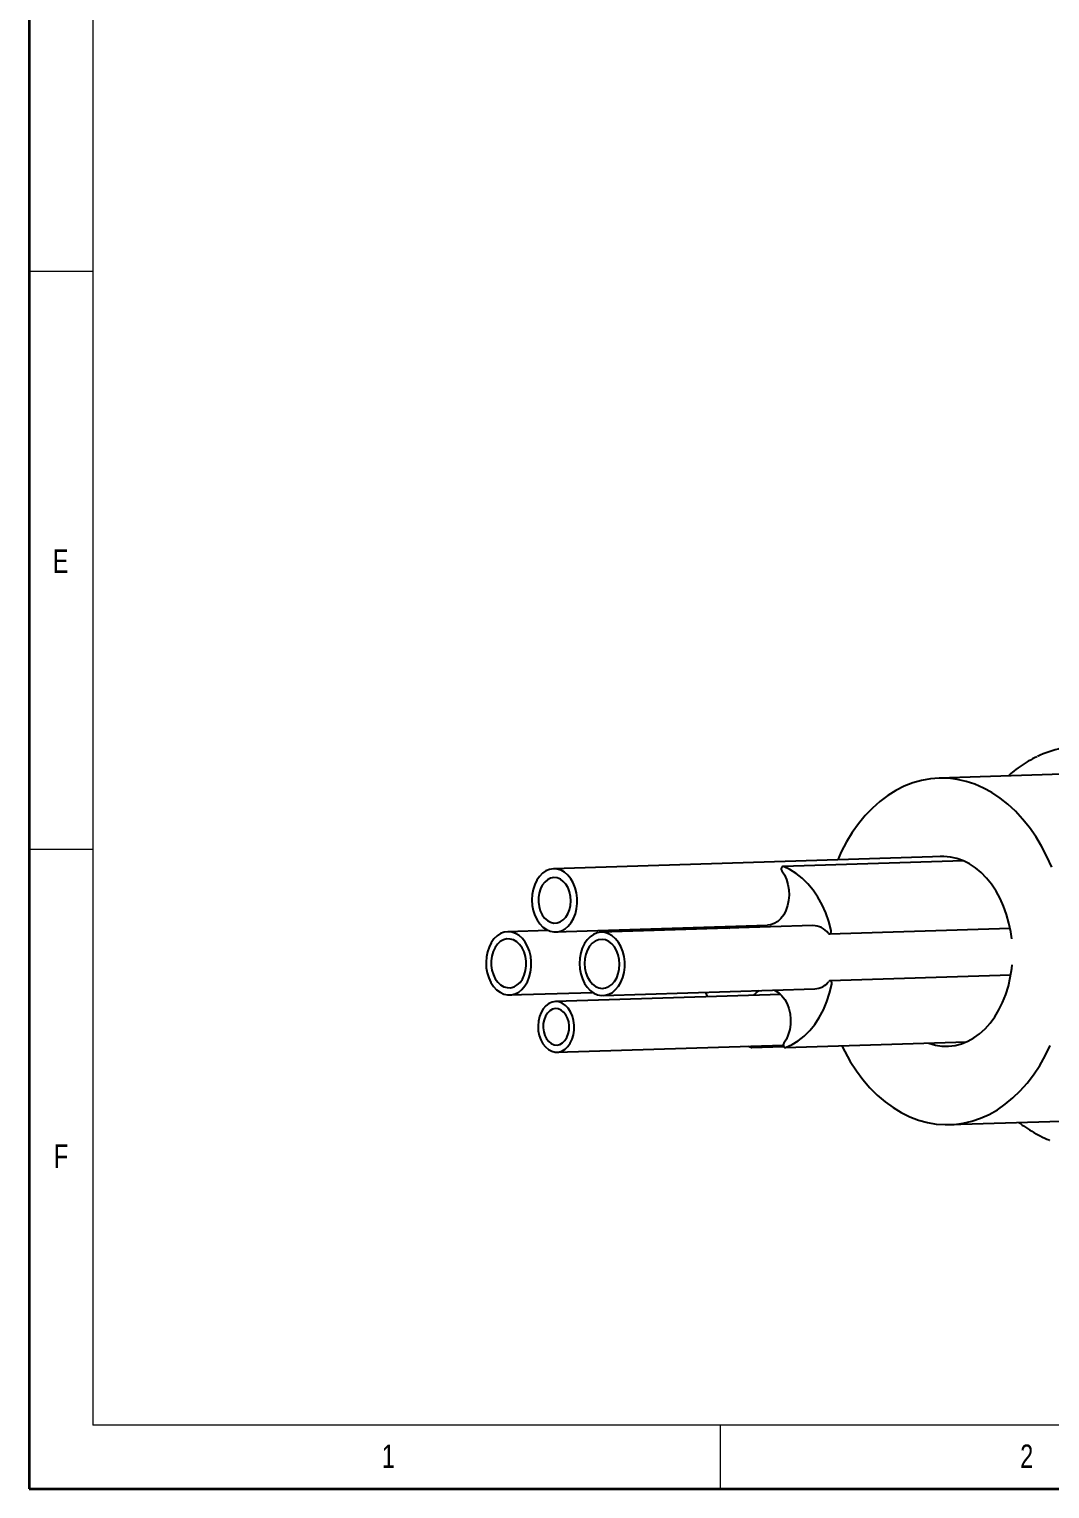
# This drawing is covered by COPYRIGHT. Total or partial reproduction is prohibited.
# Model space of a CAD drawing. Header units: millimetres. Extents: x 6 to 413, y 7 to 291.
# Drawn here: x 6.3 to 86.9, y 7.1 to 122.5 of the extents above; entities that cross this region are included whole.
import ezdxf

# ---------------------------------------------------------------- set-up
doc = ezdxf.new("R2010")
doc.units = ezdxf.units.MM
doc.styles.add('SLDTEXTSTYLE2', font='TXT', dxfattribs={"width": 0.75})

msp = doc.modelspace()

# ---------------------------------------------------------------- linework, layer by layer
at = {"color": 7, "linetype": 'Continuous', "lineweight": 35}
for p, q in [((6.2734, 291.1062), (6.2734, 7.1062)), ((6.2734, 7.1062), (413.064, 7.1062))]:
    msp.add_line(p, q, dxfattribs=at)
at = {"color": 7, "linetype": 'Continuous', "lineweight": 18}
for p, q in [((11.2973, 286.1523), (11.2973, 12.1436)), ((6.2734, 103.3523), (11.2973, 103.3523)), ((6.2734, 57.6523), (11.2973, 57.6523)), ((221.2163, 12.1436), (11.2973, 12.1436)), ((60.8973, 12.1436), (60.8973, 7.1062))]:
    msp.add_line(p, q, dxfattribs=at)
at = {"color": 7, "linetype": 'Continuous', "lineweight": 25}
for p, q in [((90.4639, 63.6633), (78.1879, 63.2773)), ((78.5006, 57.0822), (47.7237, 56.1143)), ((80.1204, 56.7373), (65.8442, 56.2883)), ((47.2856, 51.2383), (44.0943, 51.1379)), ((47.8809, 51.1168), (64.6185, 51.6432)), ((68.2126, 51.6196), (51.475, 51.0932)), ((61.4271, 51.5428), (61.659, 51.4135)), ((69.5266, 50.9687), (83.8012, 51.4177)), ((83.8501, 47.7071), (69.5642, 47.2578)), ((44.2514, 46.1404), (50.805, 46.3465)), ((65.6729, 46.1772), (47.8613, 45.6171)), ((51.6322, 46.0957), (68.3698, 46.6221)), ((47.987, 41.6191), (65.8768, 42.1817)), ((63.0987, 42.0943), (63.3164, 42.0051)), ((63.3574, 41.9981), (65.8992, 42.0781)), ((66.0263, 41.982), (80.3424, 42.4322)), ((79.0492, 35.8908), (91.3252, 36.2769))]:
    msp.add_line(p, q, dxfattribs=at)
at = {"color": 7, "linetype": 'Continuous', "lineweight": 25, "flags": 128}
for points in [[(87.0927, 56.2481), (86.7127, 57.0941), (86.2906, 57.9011), (85.8285, 58.6646), (85.3288, 59.3809), (84.7941, 60.046), (84.2272, 60.6566), (83.631, 61.2095), (83.0087, 61.7018), (82.3636, 62.1309), (81.6989, 62.4946), (81.0182, 62.7909), (80.3249, 63.0184), (79.6228, 63.1759), (78.9154, 63.2625), (78.2064, 63.2778), (77.4996, 63.2217), (76.7987, 63.0945), (76.1072, 62.8969), (75.4289, 62.6299), (74.7671, 62.2948), (74.1255, 61.8935), (73.5072, 61.428), (72.9156, 60.9008), (72.3538, 60.3145), (71.8246, 59.6723), (71.3308, 58.9776), (70.875, 58.2338), (70.4596, 57.4449), (70.1734, 56.8204)], [(83.9298, 50.5784), (83.8555, 51.1171), (83.7141, 51.8184), (83.5252, 52.4987), (83.2905, 53.1519), (83.0122, 53.7717), (82.6928, 54.3525), (82.3354, 54.8887), (81.9433, 55.3754), (81.5201, 55.808), (81.0699, 56.1826), (80.5968, 56.4955), (80.1052, 56.7438), (79.5997, 56.9254), (79.0851, 57.0384), (78.5661, 57.0817), (78.2651, 57.0748)], [(49.2771, 54.9907), (49.0839, 55.3236), (48.8539, 55.6074), (48.5936, 55.8339), (48.3105, 55.9966), (48.0129, 56.0908), (47.7091, 56.1138), (47.4081, 56.0649), (47.1184, 55.9456), (46.8483, 55.7592), (46.6058, 55.5112), (46.3976, 55.2086), (46.2298, 54.8602), (46.1073, 54.476), (46.0335, 54.067), (46.0107, 53.6451), (46.0393, 53.2223), (46.1187, 52.8108), (46.2465, 52.4225), (46.4191, 52.0685), (46.6314, 51.759), (46.8775, 51.5029), (47.1501, 51.3076), (47.4416, 51.1787), (47.7433, 51.1199), (48.0468, 51.1328), (48.3433, 51.2173), (48.6242, 51.3707), (48.8814, 51.5887), (49.1076, 51.865), (49.2962, 52.1916), (49.4419, 52.5593), (49.5404, 52.9573), (49.5889, 53.3742), (49.586, 53.7981), (49.5318, 54.2168), (49.4278, 54.6181), (49.2771, 54.9907)], [(48.8641, 54.6056), (48.6949, 54.8879), (48.4892, 55.118), (48.2553, 55.2866), (48.0029, 55.3869), (47.7423, 55.4146), (47.4841, 55.3686), (47.239, 55.2509), (47.0169, 55.0662), (46.8269, 54.8222), (46.6769, 54.5287), (46.573, 54.1979), (46.5194, 53.8432), (46.5183, 53.4792), (46.5698, 53.1208), (46.6718, 52.7826), (46.82, 52.4786), (47.0084, 52.2211), (47.2294, 52.0206), (47.4738, 51.8855), (47.7316, 51.8212), (47.9923, 51.8304), (48.2453, 51.9126), (48.4801, 52.0646), (48.6872, 52.2801), (48.858, 52.5502), (48.9856, 52.864), (49.0648, 53.2085), (49.0923, 53.5697), (49.067, 53.9328), (48.9899, 54.2829), (48.8641, 54.6056)], [(65.7534, 55.9442), (65.959, 55.6252), (66.1236, 55.2634), (66.2425, 54.8692), (66.3124, 54.4541), (66.3311, 54.03), (66.2981, 53.6091), (66.2145, 53.2035), (66.0825, 52.8251), (65.9061, 52.4846), (65.6902, 52.1919), (65.4412, 51.9555), (65.1661, 51.7821), (64.8731, 51.6768), (64.6185, 51.6432)], [(65.8852, 56.2813), (65.8382, 56.2879), (65.7926, 56.273), (65.7532, 56.2381), (65.7243, 56.187), (65.7091, 56.1253), (65.7091, 56.0595), (65.7245, 55.9969), (65.7534, 55.9442)], [(69.657, 51.2249), (69.4678, 51.9367), (69.2281, 52.6195), (68.9403, 53.2661), (68.6074, 53.87), (68.233, 54.4247), (67.8207, 54.9246), (67.3751, 55.3644), (66.9006, 55.7396), (66.4023, 56.0463), (65.8852, 56.2813)], [(44.9965, 50.8338), (44.7158, 51.0043), (44.4194, 51.1069), (44.116, 51.1384), (43.8141, 51.0981), (43.5226, 50.987), (43.2498, 50.8084), (43.0036, 50.5673), (42.791, 50.2708), (42.6181, 49.9274), (42.49, 49.5469), (42.4103, 49.1403), (42.3812, 48.7192), (42.4038, 48.2959), (42.4772, 47.8824), (42.5994, 47.4908), (42.7669, 47.1321), (42.9748, 46.8168), (43.2172, 46.5539), (43.4871, 46.3511), (43.7767, 46.214), (44.0777, 46.1467), (44.3814, 46.1511), (44.6792, 46.2271), (44.9623, 46.3725), (45.2228, 46.5831), (45.453, 46.8528), (45.6465, 47.1739), (45.7975, 47.5372), (45.9018, 47.9322), (45.9564, 48.3475), (45.9596, 48.7712), (45.9115, 49.1911), (45.8133, 49.5952), (45.6679, 49.9717), (45.4796, 50.3099), (45.2536, 50.6), (44.9965, 50.8338)], [(49.7619, 48.6362), (49.7891, 48.2132), (49.8671, 47.8013), (49.9935, 47.4121), (50.1649, 47.057), (50.3762, 46.7461), (50.6213, 46.4883), (50.8933, 46.2912), (51.1843, 46.1603), (51.4859, 46.0995), (51.7895, 46.1104), (52.0863, 46.1928), (52.3677, 46.3442), (52.6257, 46.5605), (52.8529, 46.8352), (53.0427, 47.1605), (53.1897, 47.5271), (53.2896, 47.9244), (53.3395, 48.341), (53.3381, 48.7649), (53.2854, 49.1838), (53.1828, 49.5859), (53.0334, 49.9594), (52.8413, 50.2936), (52.6123, 50.5789), (52.3528, 50.8072), (52.0703, 50.9718), (51.7729, 51.068), (51.4692, 51.0931), (51.168, 51.0462), (50.8778, 50.9289), (50.6071, 50.7444), (50.3636, 50.498), (50.1544, 50.1969), (49.9854, 49.8496), (49.8615, 49.4663), (49.7863, 49.0579), (49.7619, 48.6362)], [(69.4293, 51.0169), (69.4688, 50.9836), (69.5136, 50.9691), (69.5591, 50.975), (69.6006, 51.0006), (69.634, 51.0434), (69.6557, 51.0989), (69.6637, 51.1615), (69.657, 51.2249)], [(44.8101, 50.3369), (44.5577, 50.4848), (44.2905, 50.5618), (44.0188, 50.5649), (43.753, 50.494), (43.5034, 50.3518), (43.2795, 50.1438), (43.0899, 49.8779), (42.9419, 49.5645), (42.8413, 49.2155), (42.7918, 48.8444), (42.7954, 48.4654), (42.8519, 48.093), (42.9592, 47.7417), (43.1131, 47.4248), (43.3077, 47.1546), (43.5356, 46.9414), (43.788, 46.7935), (44.0552, 46.7166), (44.3269, 46.7135), (44.5927, 46.7844), (44.8423, 46.9266), (45.0662, 47.1346), (45.2558, 47.4004), (45.4038, 47.7138), (45.5044, 48.0628), (45.5539, 48.4339), (45.5503, 48.813), (45.4938, 49.1853), (45.3865, 49.5367), (45.2326, 49.8535), (45.038, 50.1237), (44.8101, 50.3369)], [(50.1676, 48.6267), (50.1955, 48.2489), (50.2755, 47.8844), (50.4047, 47.5472), (50.5781, 47.2503), (50.7889, 47.0049), (51.0292, 46.8207), (51.2896, 46.7047), (51.5601, 46.6612), (51.8304, 46.6921), (52.09, 46.796), (52.329, 46.9691), (52.5383, 47.2047), (52.7097, 47.4936), (52.8366, 47.8249), (52.9143, 48.1857), (52.9397, 48.5622), (52.9118, 48.94), (52.8317, 49.3045), (52.7025, 49.6417), (52.5291, 49.9387), (52.3183, 50.184), (52.078, 50.3682), (51.8177, 50.4843), (51.5471, 50.5277), (51.2769, 50.4969), (51.0172, 50.3929), (50.7782, 50.2199), (50.5689, 49.9843), (50.3976, 49.6954), (50.2706, 49.3641), (50.1929, 49.0033), (50.1676, 48.6267)], [(77.3476, 42.338), (77.3832, 42.325), (77.8939, 42.1776), (78.4113, 42.0993), (78.9307, 42.0909), (79.4471, 42.1525), (79.9558, 42.2834), (80.452, 42.4826), (80.9311, 42.748), (81.3886, 43.0772), (81.8203, 43.4672), (82.222, 43.9143), (82.5901, 44.4144), (82.9212, 44.9627), (83.212, 45.5542), (83.46, 46.1833), (83.6628, 46.8441), (83.8184, 47.5305), (83.9255, 48.2361), (83.9548, 48.5252)], [(59.7336, 46.3505), (59.7338, 46.3497), (59.8511, 45.9942)], [(63.5249, 46.1097), (63.7605, 46.3309), (63.9967, 46.4846)], [(65.1785, 46.5217), (65.2306, 46.4971), (65.5099, 46.3203), (65.7647, 46.0809), (65.9877, 45.7855), (66.1725, 45.4429), (66.3137, 45.0627), (66.4073, 44.6561), (66.4505, 44.2348), (66.4421, 43.8108), (66.3824, 43.3965), (66.2731, 43.0037), (66.1172, 42.6438), (65.9194, 42.3272)], [(66.0595, 41.9885), (66.5709, 42.2173), (67.0618, 42.518), (67.5272, 42.8875), (67.9622, 43.322), (68.3623, 43.8169), (68.7233, 44.3672), (69.0415, 44.9671), (69.3135, 45.6104), (69.5367, 46.2904), (69.7085, 47)], [(69.7085, 47), (69.7136, 47.0633), (69.7041, 47.126), (69.681, 47.1818), (69.6467, 47.2249), (69.6045, 47.2511), (69.5589, 47.2575), (69.5144, 47.2436), (69.4757, 47.2107)], [(48.1461, 45.5864), (47.8741, 45.6174), (47.6039, 45.5761), (47.3453, 45.4641), (47.1076, 45.2853), (46.8994, 45.0463), (46.7283, 44.7557), (46.6003, 44.4239), (46.5203, 44.063), (46.4909, 43.6861), (46.5134, 43.3067), (46.5868, 42.9385), (46.7086, 42.5949), (46.8744, 42.2883), (47.078, 42.0297), (47.3123, 41.8285), (47.5686, 41.6921), (47.8378, 41.6252), (48.1102, 41.6304), (48.3758, 41.7074), (48.6251, 41.8534), (48.849, 42.0633), (49.0396, 42.3293), (49.1898, 42.6419), (49.2943, 42.9898), (49.3492, 43.3604), (49.3527, 43.7403), (49.3045, 44.1158), (49.2064, 44.4733), (49.062, 44.7999), (48.8765, 45.0838), (48.6565, 45.3147), (48.4101, 45.4843), (48.1461, 45.5864)], [(48.084, 45.0353), (47.8531, 45.0561), (47.6258, 45.0048), (47.4134, 44.884), (47.2267, 44.6997), (47.0749, 44.4611), (46.9657, 44.1803), (46.9046, 43.8713), (46.8946, 43.5496), (46.9362, 43.2313), (47.0274, 42.9324), (47.1635, 42.6679), (47.3378, 42.4511), (47.5415, 42.2927), (47.7644, 42.2009), (47.9953, 42.1801), (48.2226, 42.2313), (48.4349, 42.3522), (48.6217, 42.5365), (48.7734, 42.775), (48.8826, 43.0558), (48.9438, 43.3648), (48.9537, 43.6866), (48.9121, 44.0048), (48.8209, 44.3037), (48.6848, 44.5682), (48.5105, 44.7851), (48.3068, 44.9434), (48.084, 45.0353)], [(63.3164, 42.0051), (63.3634, 41.9985), (63.4091, 42.0134), (63.4485, 42.0483), (63.4773, 42.0994), (63.4799, 42.1063)], [(65.9194, 42.3272), (65.8918, 42.2749), (65.878, 42.2124), (65.8795, 42.1467), (65.8963, 42.0848), (65.9264, 42.0333), (65.9666, 41.9979), (66.0127, 41.9824), (66.0595, 41.9885)], [(70.5008, 42.1227), (70.7303, 41.6653), (71.1727, 40.8796), (71.654, 40.1392), (72.1715, 39.448), (72.7227, 38.8097), (73.3046, 38.2276), (73.9142, 37.7047), (74.5483, 37.2437), (75.2036, 36.8471), (75.8768, 36.5168), (76.5642, 36.2547), (77.2624, 36.0621), (77.9676, 35.94), (78.6763, 35.889), (79.3846, 35.9094), (80.0889, 36.0011), (80.7856, 36.1636), (81.4709, 36.3961), (82.1414, 36.6973), (82.7936, 37.0658), (83.4239, 37.4995), (84.0292, 37.9961), (84.6063, 38.5533), (85.1522, 39.1679), (85.664, 39.8368), (86.1391, 40.5565), (86.575, 41.3233), (86.9694, 42.1332)]]:
    msp.add_lwpolyline(points, dxfattribs=at)
at = {"color": 7, "linetype": 'Continuous', "lineweight": 25}
for centre, radius, start, end in [((89.6657, 57.3617), 8.4718, 88.946859, 115.953026), ((68.2037, 50.0723), 1.5474, 37.625506, 89.671221), ((68.2897, 48.1058), 1.4859, 273.090478, 322.957574)]:
    msp.add_arc(centre, radius, start, end, dxfattribs=at)
for points, knots in [([(85.9133, 64.9682), (85.9119, 64.9675), (85.6815, 64.868), (85.2362, 64.6154), (84.5833, 64.2041), (84.0497, 63.8127), (83.7434, 63.5417), (83.6383, 63.4487)], [0, 0, 0, 0, 0.00184188, 0.28489572, 0.56820588, 0.85177254, 1, 1, 1, 1]), ([(84.4995, 36.0622), (84.6159, 35.9719), (84.9447, 35.7167), (85.5088, 35.3565), (86.1882, 34.9875), (86.6596, 34.7606), (86.9062, 34.6731), (86.9174, 34.6692)], [0, 0, 0, 0, 0.15232962, 0.43068993, 0.70883764, 0.98674122, 1, 1, 1, 1])]:
    msp.add_open_spline(points, degree=3, knots=knots, dxfattribs=at)

# ---------------------------------------------------------------- texts
at = {"color": 7, "linetype": 'Continuous', "lineweight": 0, "char_height": 1.8521, "attachment_point": 1, "style": 'SLDTEXTSTYLE2'}
for s, insert in [('E', (8.138, 81.3553)), ('F', (8.2247, 34.3267)), ('1', (34.1506, 10.6063)), ('2', (84.5965, 10.6063))]:
    msp.add_mtext(s, dxfattribs=dict(at, insert=insert))

doc.saveas('drawing.dxf')
